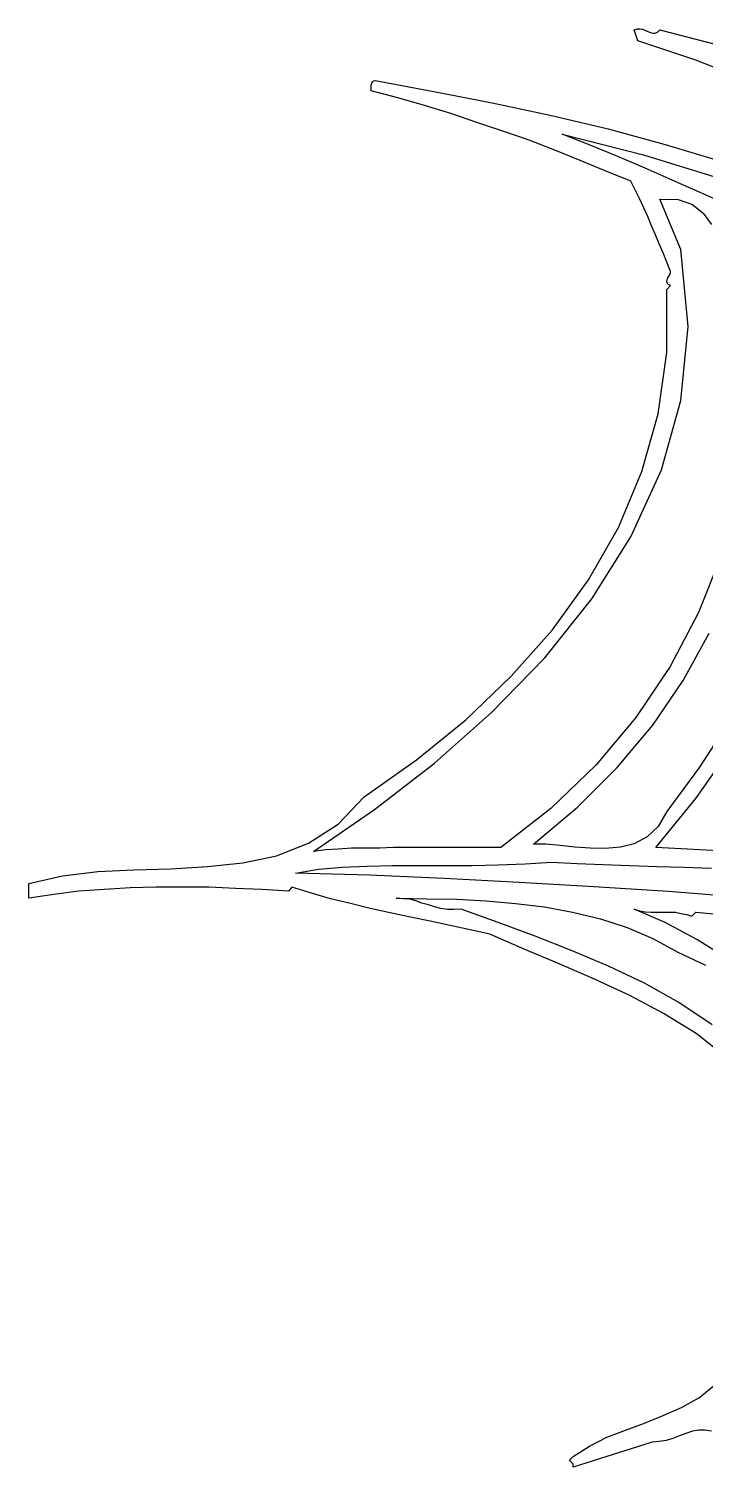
# Model space of a CAD drawing. Extents: x 0.02 to 8.71, y 0.02 to 7.01.
# Drawn here: x 1.907 to 3.149, y 4.364 to 7.008 of the extents above; entities that cross this region are included whole.
import ezdxf

# ---------------------------------------------------------------- set-up
doc = ezdxf.new("R2010")
doc.units = 0
doc.layers.add('1', color=7, linetype='Continuous')

msp = doc.modelspace()

# ---------------------------------------------------------------- linework, layer by layer
for points in [[(3.184, 6.93), (3.132, 6.95), (3.079, 6.968), (3.026, 6.986), (3.019, 7.006), (3.025, 7.008), (3.03, 7.008), (3.035, 7.007), (3.04, 7.005), (3.044, 7.003), (3.049, 7.001), (3.053, 7), (3.057, 7), (3.062, 7.002), (3.066, 7.006)], [(3.066, 7.006), (3.201, 6.971)], [(3.188, 5.118), (3.133, 5.161), (3.073, 5.198), (3.011, 5.231), (2.946, 5.261), (2.881, 5.289), (2.817, 5.316), (2.754, 5.344), (2.718, 5.352), (2.681, 5.36), (2.644, 5.368), (2.608, 5.375), (2.571, 5.383), (2.534, 5.391), (2.498, 5.4), (2.461, 5.409), (2.426, 5.419), (2.39, 5.43), (2.384, 5.423), (2.335, 5.426), (2.287, 5.428), (2.238, 5.43), (2.189, 5.43), (2.141, 5.43), (2.093, 5.429), (2.046, 5.426), (1.999, 5.423), (1.953, 5.417), (1.907, 5.41), (1.907, 5.437), (1.969, 5.451), (2.034, 5.459), (2.1, 5.462), (2.168, 5.464), (2.235, 5.468), (2.3, 5.475), (2.362, 5.488), (2.421, 5.511), (2.475, 5.546), (2.523, 5.596), (2.619, 5.664), (2.71, 5.738), (2.793, 5.818), (2.869, 5.903), (2.935, 5.995), (2.99, 6.091), (3.033, 6.194), (3.063, 6.3), (3.079, 6.413), (3.079, 6.529), (3.086, 6.536), (3.082, 6.538), (3.08, 6.54), (3.079, 6.543), (3.079, 6.545), (3.08, 6.548), (3.081, 6.551), (3.083, 6.554), (3.085, 6.557), (3.086, 6.56), (3.086, 6.562), (3.079, 6.579), (3.072, 6.596), (3.065, 6.613), (3.058, 6.629), (3.051, 6.646), (3.044, 6.663), (3.037, 6.679), (3.029, 6.696), (3.021, 6.712), (3.013, 6.728), (2.966, 6.747), (2.92, 6.766), (2.873, 6.785), (2.826, 6.803), (2.778, 6.82), (2.73, 6.836), (2.682, 6.852), (2.634, 6.867), (2.585, 6.881), (2.536, 6.894), (2.536, 6.896), (2.536, 6.899), (2.536, 6.902), (2.536, 6.905), (2.537, 6.907), (2.538, 6.909), (2.539, 6.911), (2.54, 6.912), (2.543, 6.913), (2.651, 6.893), (2.758, 6.872), (2.865, 6.849), (2.971, 6.824), (3.076, 6.795), (3.18, 6.764)], [(3.161, 4.43), (3.149, 4.432), (3.138, 4.432), (3.126, 4.43), (3.114, 4.426), (3.102, 4.422), (3.09, 4.417), (3.078, 4.413), (3.065, 4.411), (3.052, 4.41), (2.907, 4.364), (2.907, 4.366), (2.907, 4.368), (2.907, 4.37), (2.906, 4.371), (2.904, 4.373), (2.903, 4.374), (2.901, 4.376), (2.9, 4.377), (2.907, 4.384), (2.937, 4.403), (2.969, 4.419), (3.003, 4.432), (3.038, 4.445), (3.072, 4.459), (3.106, 4.474), (3.139, 4.492), (3.168, 4.516)]]:
    msp.add_lwpolyline(points)
at = {"layer": '1'}
for points in [[(3.19, 6.685), (3.14, 6.707), (3.089, 6.73), (3.039, 6.752), (2.989, 6.773), (2.938, 6.794), (2.887, 6.814), (3.036, 6.776), (3.183, 6.731)], [(3.178, 6.038), (3.137, 5.935), (3.085, 5.836), (3.022, 5.742), (2.949, 5.655), (2.866, 5.575), (2.774, 5.503), (2.765, 5.503), (2.755, 5.503), (2.746, 5.503), (2.737, 5.503), (2.728, 5.503), (2.718, 5.503), (2.709, 5.503), (2.698, 5.503), (2.687, 5.503), (2.675, 5.503), (2.652, 5.503), (2.628, 5.503), (2.603, 5.503), (2.577, 5.503), (2.551, 5.502), (2.526, 5.502), (2.5, 5.502), (2.475, 5.5), (2.452, 5.499), (2.43, 5.496), (2.542, 5.573), (2.652, 5.658), (2.757, 5.751), (2.855, 5.852), (2.941, 5.96), (3.013, 6.074), (3.069, 6.197), (3.105, 6.325), (3.118, 6.461), (3.105, 6.602), (3.066, 6.695), (3.1, 6.694), (3.126, 6.685), (3.146, 6.669), (3.161, 6.648)], [(3.49, 6.503), (3.524, 6.392), (3.538, 6.283), (3.534, 6.175), (3.514, 6.07), (3.482, 5.967), (3.438, 5.867), (3.386, 5.769), (3.326, 5.675), (3.263, 5.584), (3.198, 5.496), (3.059, 5.503), (3.132, 5.593), (3.199, 5.688), (3.26, 5.788), (3.312, 5.891), (3.354, 5.997), (3.384, 6.107), (3.401, 6.219), (3.403, 6.334), (3.389, 6.451), (3.357, 6.569), (3.49, 6.503)], [(3.194, 5.736), (3.139, 5.651), (3.079, 5.569), (3.063, 5.542), (3.043, 5.523), (3.019, 5.51), (2.994, 5.504), (2.966, 5.501), (2.938, 5.502), (2.91, 5.504), (2.883, 5.507), (2.857, 5.509), (2.834, 5.509), (2.915, 5.577), (2.988, 5.65), (3.053, 5.728), (3.109, 5.81), (3.157, 5.897)], [(3.219, 5.411), (3.082, 5.422), (2.945, 5.431), (2.808, 5.439), (2.67, 5.446), (2.533, 5.452), (2.397, 5.456), (2.439, 5.463), (2.483, 5.467), (2.528, 5.469), (2.575, 5.47), (2.623, 5.47), (2.671, 5.47), (2.721, 5.47), (2.769, 5.471), (2.819, 5.473), (2.867, 5.476), (2.914, 5.474), (2.962, 5.472), (3.011, 5.47), (3.061, 5.468), (3.11, 5.467), (3.161, 5.465)], [(3.162, 5.177), (3.101, 5.218), (3.038, 5.254), (2.972, 5.285), (2.905, 5.313), (2.837, 5.34), (2.769, 5.365), (2.701, 5.39), (2.688, 5.389), (2.676, 5.389), (2.664, 5.391), (2.652, 5.394), (2.641, 5.398), (2.629, 5.401), (2.618, 5.405), (2.607, 5.408), (2.595, 5.409), (2.582, 5.41), (2.638, 5.409), (2.693, 5.408), (2.747, 5.405), (2.801, 5.4), (2.854, 5.394), (2.906, 5.384), (2.957, 5.372), (3.006, 5.356), (3.053, 5.336), (3.099, 5.311)], [(3.19, 5.299), (3.134, 5.334), (3.076, 5.365), (3.019, 5.39), (3.029, 5.387), (3.039, 5.385), (3.05, 5.384), (3.061, 5.384), (3.072, 5.384), (3.084, 5.384), (3.095, 5.384), (3.105, 5.382), (3.116, 5.38), (3.125, 5.377), (3.132, 5.384), (3.284, 5.37)], [(3.099, 5.311), (3.15, 5.287)]]:
    msp.add_lwpolyline(points, dxfattribs=at)

doc.saveas('drawing.dxf')
